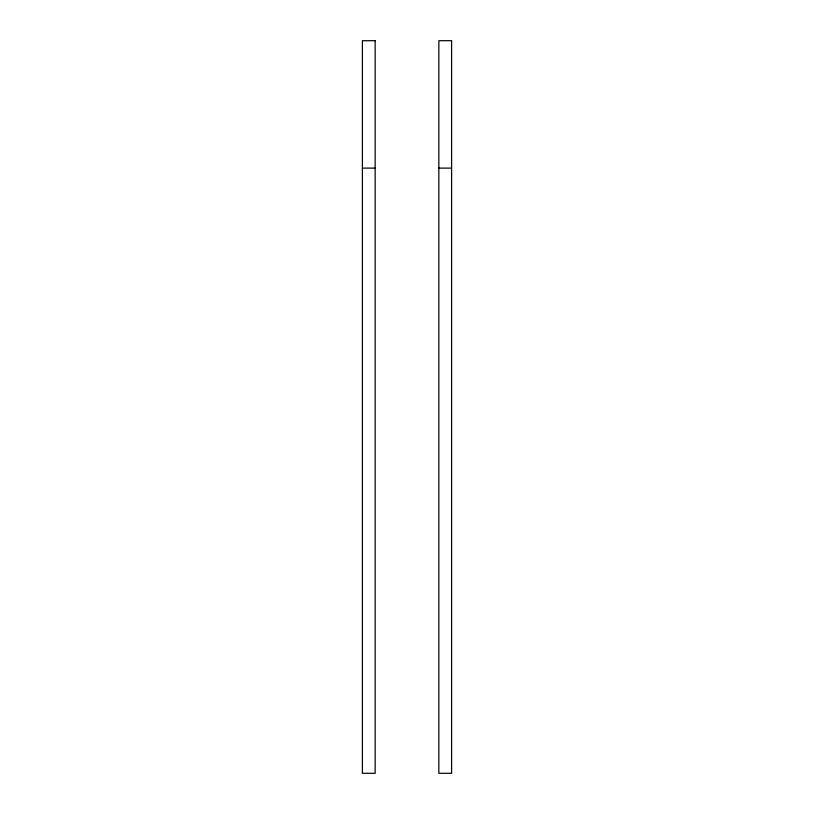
<?xml version="1.0" encoding="UTF-8"?>
<svg xmlns="http://www.w3.org/2000/svg" width="814" height="814" viewBox="0 0 814 814"><rect width="100%" height="100%" fill="white"/><g stroke="black" fill="none" stroke-linecap="round" stroke-linejoin="round"><path stroke-width="1.22" d="M362.403 168.111L375.152 168.111M438.848 168.111L451.597 168.111M375.152 40.7L362.403 40.7L362.403 773.3L375.152 773.3L375.152 40.7M451.597 40.7L438.848 40.7L438.848 773.3L451.597 773.3L451.597 40.7"/></g></svg>
